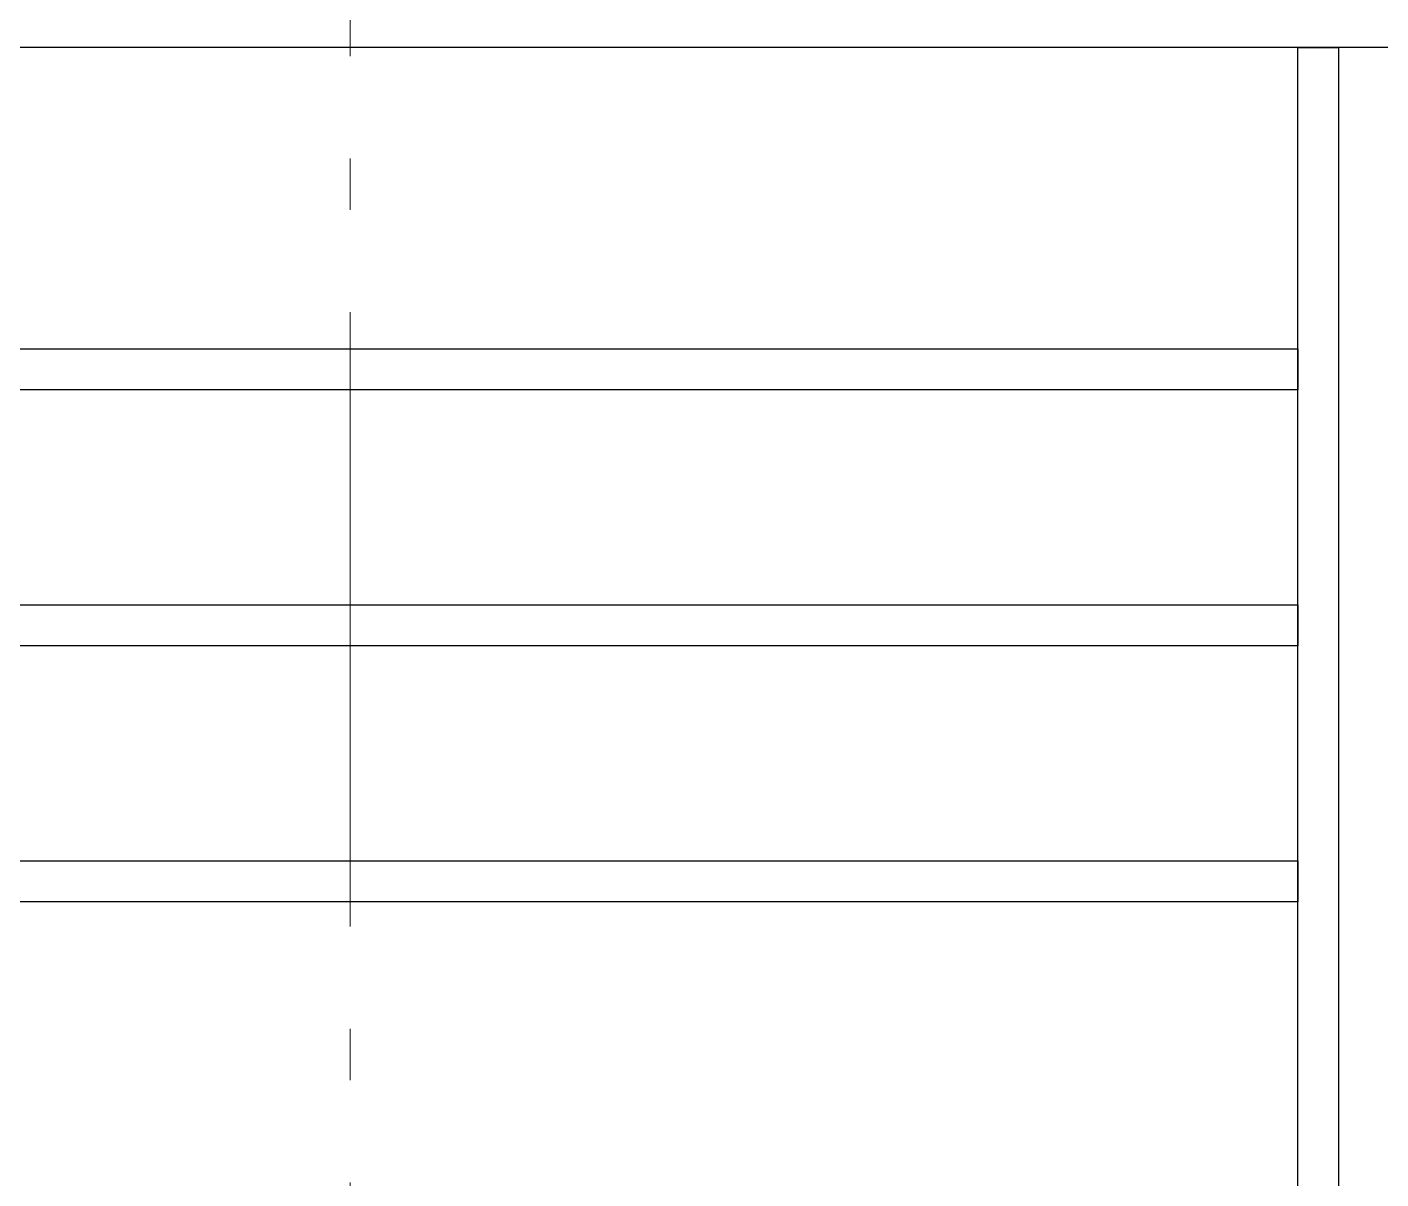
# Model space of a CAD drawing. Header units: millimetres. Extents: x -187347 to 135007, y -6415 to 292048.
# Drawn here: x -45571 to -42927, y 87616 to 89866 of the extents above; entities that cross this region are included whole.
import ezdxf

# ---------------------------------------------------------------- set-up
doc = ezdxf.new("R2010")
doc.units = ezdxf.units.MM
doc.header["$LTSCALE"] = 100
doc.linetypes.add('Z_LINE-CNTR', pattern=[17, 12, -2, 1, -2])
doc.layers.add('S-GRID', color=7, linetype='Continuous', lineweight=5)
doc.layers.add('STEEL', color=5, linetype='Continuous')

# ---------------------------------------------------------------- blocks, each defined once
blk = doc.blocks.new('steel weighing')
at = {"layer": 'STEEL', "color": 7, "linetype": 'ByBlock', "ltscale": 20}
for points, elevation in [([(848791.8, 776351.5), (876631.8, 776351.5), (876631.8, 776271.5), (848791.8, 776271.5)], 1.7), ([(874619.5, 776271.5), (874699.5, 776271.5), (874699.5, 771851.5), (874619.5, 771851.5)], 3.4), ([(870381.8, 775682.7), (874619.5, 775682.7), (874619.5, 775602.7), (870381.8, 775602.7)], 1.7), ([(870381.8, 775182.7), (874619.5, 775182.7), (874619.5, 775102.7), (870381.8, 775102.7)], 1.7), ([(870381.8, 774682.8), (874619.5, 774682.8), (874619.5, 774602.8), (870381.8, 774602.8)], 1.7)]:
    blk.add_lwpolyline(points, close=True, dxfattribs=dict(at, elevation=elevation))

msp = doc.modelspace()

# ---------------------------------------------------------------- linework, layer by layer
at = {"layer": 'S-GRID', "color": 152, "linetype": 'Z_LINE-CNTR'}
msp.add_line((-44939.9, 111408.8), (-44939.9, -6038.2), dxfattribs=at)

# ---------------------------------------------------------------- block references
at = {"layer": 'STEEL', "color": 6, "linetype": 'ByBlock'}
msp.add_blockref('steel weighing', (-917708.7, -686445.9, -1.7), dxfattribs=at)

doc.saveas('drawing.dxf')
